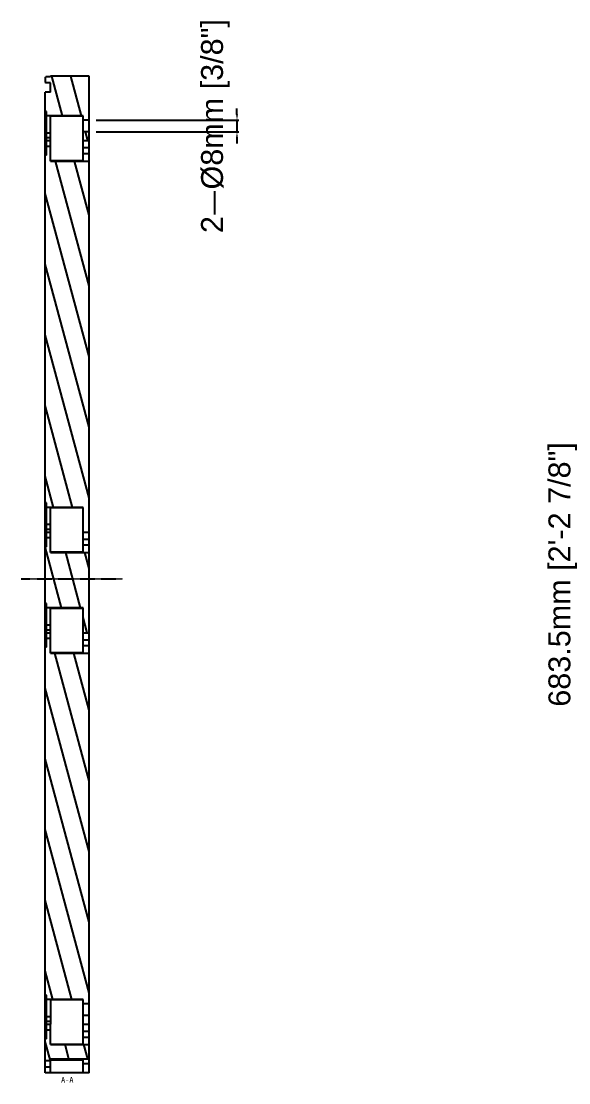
# Model space of a CAD drawing. Header units: millimetres. Extents: x 9226 to 36041, y 16031 to 21779.
# Drawn here: x 17470 to 17845, y 17164 to 17892 of the extents above; entities that cross this region are included whole.
import ezdxf

# ---------------------------------------------------------------- set-up
doc = ezdxf.new("R2010")
doc.units = ezdxf.units.MM
doc.linetypes.add('CENTER', pattern=[0.6, 0.375, -0.075, 0.075, -0.075])
doc.layers.add('02___PRT_ALL_AXES', color=7, linetype='Continuous')
doc.layers.add('center', color=1, linetype='CENTER')
doc.styles.get("Standard").update_dxf_attribs({"font": 'arial.ttf'})
doc.dimstyles.new('ISO-15', dxfattribs={"dimtxt": 15, "dimasz": 4, "dimexe": 1.25, "dimexo": 5, "dimgap": 5, "dimtad": 1, "dimtoh": 1, "dimdec": 1, "dimdsep": 46, "dimtxsty": 'Standard', "dimcen": 2.5, "dimadec": 0, "dimazin": 0, "dimtfac": 1, "dimtdec": 1, "dimtmove": 0, "dimatfit": 3, "dimfxl": 1, "dimarcsym": 0})

# ---------------------------------------------------------------- blocks, each defined once
blk = doc.blocks.new('*D273')
at = {"color": 0, "lineweight": -2, "transparency": 16777216}
for p, q in [((17617.49, 17828), (17617.49, 17832)), ((17521.07, 17824), (17618.74, 17824)), ((17617.49, 17824), (17617.49, 17816)), ((17521.07, 17816), (17618.74, 17816)), ((17617.49, 17812), (17617.49, 17808))]:
    blk.add_line(p, q, dxfattribs=at)
at = {"color": 0, "transparency": 16777216}
for points in [[(17616.82, 17828), (17618.16, 17828), (17617.49, 17824)], [(17616.82, 17812), (17618.16, 17812), (17617.49, 17816)]]:
    blk.add_solid(points, dxfattribs=at)
at = {"layer": 'Defpoints', "color": 0, "transparency": 16777216}
for p in [(17516.07, 17824), (17516.07, 17816), (17617.49, 17816)]:
    blk.add_point(p, dxfattribs=at)
at = {"color": 0, "lineweight": -3, "transparency": 16777216, "insert": (17602.63, 17820), "char_height": 15, "attachment_point": 5, "rotation": 90}
blk.add_mtext('2{\\fSimSun|b0|i0|c134|p2;—}%%C8mm [3/8"]', dxfattribs=at)
blk = doc.blocks.new('*D296')
at = {"color": 0, "lineweight": -2, "transparency": 16777216}
for p, q in [((17917.63, 17854.25), (17854.19, 17854.25)), ((17855.44, 17850.25), (17855.44, 17174.75)), ((17902.63, 17170.75), (17854.19, 17170.75))]:
    blk.add_line(p, q, dxfattribs=at)
at = {"color": 0, "transparency": 16777216}
for points in [[(17854.77, 17850.25), (17856.11, 17850.25), (17855.44, 17854.25)], [(17854.77, 17174.75), (17856.11, 17174.75), (17855.44, 17170.75)]]:
    blk.add_solid(points, dxfattribs=at)
at = {"layer": 'Defpoints', "color": 0, "transparency": 16777216}
for p in [(17922.63, 17854.25), (17855.44, 17170.75), (17907.63, 17170.75)]:
    blk.add_point(p, dxfattribs=at)
at = {"color": 0, "lineweight": -3, "transparency": 16777216, "insert": (17840.73, 17512.5), "char_height": 15, "attachment_point": 5, "rotation": 90}
blk.add_mtext('683.5mm [2\'-2 7/8"]', dxfattribs=at)

msp = doc.modelspace()

# ---------------------------------------------------------------- hatches: boundary and pattern name
at = {"linetype": 'Continuous', "lineweight": -3}
h = msp.add_hatch(dxfattribs=at)
h.set_pattern_fill('DEFAULT__1', color=2, scale=12.548463, angle=285, style=0, pattern_type=0)
h.set_pattern_definition([(285, (16988.735, 15896.673), (12.120884, 3.24778), [])])
edge = h.paths.add_edge_path()
edge.add_line((17489.57, 17170.752), (17486.07, 17170.752))
edge.add_line((17486.07, 17174.652), (17486.07, 17170.752))
edge.add_line((17489.57, 17174.652), (17486.07, 17174.652))
edge.add_line((17489.57, 17174.652), (17489.57, 17170.752))
edge = h.paths.add_edge_path()
edge.add_line((17516.07, 17854.252), (17516.07, 17824.002))
edge.add_line((17516.07, 17824.002), (17512.07, 17824.002))
edge.add_line((17512.07, 17827.002), (17512.07, 17824.002))
edge.add_line((17512.07, 17827.002), (17486.87, 17827.002))
edge.add_line((17486.87, 17827.002), (17486.87, 17830.002))
edge.add_line((17486.87, 17830.002), (17486.07, 17830.002))
edge.add_line((17486.07, 17843.252), (17486.07, 17830.002))
edge.add_line((17489.77, 17843.252), (17486.07, 17843.252))
edge.add_line((17489.77, 17843.252), (17489.77, 17849.752))
edge.add_line((17489.77, 17849.752), (17486.57, 17849.752))
edge.add_line((17486.07, 17850.252), (17486.57, 17849.752))
edge.add_line((17486.07, 17853.252), (17486.07, 17850.252))
edge.add_line((17486.07, 17853.252), (17486.57, 17853.752))
edge.add_line((17489.77, 17853.752), (17486.57, 17853.752))
edge.add_line((17489.77, 17853.752), (17489.77, 17854.252))
edge.add_line((17516.07, 17854.252), (17489.77, 17854.252))
edge = h.paths.add_edge_path()
edge.add_line((17516.07, 17816.002), (17516.07, 17810.002))
edge.add_line((17512.07, 17810.002), (17516.07, 17810.002))
edge.add_line((17512.07, 17816.002), (17512.07, 17810.002))
edge.add_line((17516.07, 17816.002), (17512.07, 17816.002))
edge = h.paths.add_edge_path()
edge.add_line((17516.07, 17796.002), (17516.07, 17534.752))
edge.add_line((17512.07, 17534.752), (17516.07, 17534.752))
edge.add_line((17512.07, 17558.502), (17512.07, 17534.752))
edge.add_line((17512.07, 17558.502), (17486.87, 17558.502))
edge.add_line((17486.87, 17558.502), (17486.87, 17561.502))
edge.add_line((17486.87, 17561.502), (17486.07, 17561.502))
edge.add_line((17486.07, 17800.002), (17486.07, 17561.502))
edge.add_line((17486.87, 17800.002), (17486.07, 17800.002))
edge.add_line((17486.87, 17800.002), (17486.87, 17806.002))
edge.add_line((17489.57, 17806.002), (17486.87, 17806.002))
edge.add_line((17489.57, 17806.002), (17489.57, 17796.002))
edge.add_line((17489.57, 17796.002), (17516.07, 17796.002))
edge = h.paths.add_edge_path()
edge.add_line((17516.07, 17527.502), (17516.07, 17472.502))
edge.add_line((17512.07, 17472.502), (17516.07, 17472.502))
edge.add_line((17512.07, 17489.502), (17512.07, 17472.502))
edge.add_line((17512.07, 17489.502), (17486.87, 17489.502))
edge.add_line((17486.87, 17489.502), (17486.87, 17492.502))
edge.add_line((17486.87, 17492.502), (17486.07, 17492.502))
edge.add_line((17486.07, 17531.502), (17486.07, 17492.502))
edge.add_line((17486.87, 17531.502), (17486.07, 17531.502))
edge.add_line((17486.87, 17531.502), (17486.87, 17537.502))
edge.add_line((17489.57, 17537.502), (17486.87, 17537.502))
edge.add_line((17489.57, 17537.502), (17489.57, 17527.502))
edge.add_line((17489.57, 17527.502), (17516.07, 17527.502))
edge = h.paths.add_edge_path()
edge.add_line((17516.07, 17458.502), (17516.07, 17218.002))
edge.add_line((17516.07, 17218.002), (17512.07, 17218.002))
edge.add_line((17512.07, 17221.002), (17512.07, 17218.002))
edge.add_line((17512.07, 17221.002), (17486.87, 17221.002))
edge.add_line((17486.87, 17221.002), (17486.87, 17224.002))
edge.add_line((17486.87, 17224.002), (17486.07, 17224.002))
edge.add_line((17486.07, 17462.502), (17486.07, 17224.002))
edge.add_line((17486.87, 17462.502), (17486.07, 17462.502))
edge.add_line((17486.87, 17462.502), (17486.87, 17468.502))
edge.add_line((17489.57, 17468.502), (17486.87, 17468.502))
edge.add_line((17489.57, 17468.502), (17489.57, 17458.502))
edge.add_line((17489.57, 17458.502), (17516.07, 17458.502))
edge = h.paths.add_edge_path()
edge.add_line((17489.57, 17200.002), (17489.57, 17190.002))
edge.add_line((17489.57, 17190.002), (17516.07, 17190.002))
edge.add_line((17516.07, 17190.002), (17516.07, 17180.252))
edge.add_line((17489.57, 17180.252), (17516.07, 17180.252))
edge.add_line((17489.57, 17180.252), (17489.57, 17178.852))
edge.add_line((17489.57, 17178.852), (17486.07, 17178.852))
edge.add_line((17486.07, 17194.002), (17486.07, 17178.852))
edge.add_line((17486.87, 17194.002), (17486.07, 17194.002))
edge.add_line((17486.87, 17194.002), (17486.87, 17200.002))
edge.add_line((17489.57, 17200.002), (17486.87, 17200.002))
edge = h.paths.add_edge_path()
edge.add_line((17512.07, 17210.002), (17512.07, 17204.002))
edge.add_line((17516.07, 17210.002), (17512.07, 17210.002))
edge.add_line((17516.07, 17210.002), (17516.07, 17204.002))
edge.add_line((17512.07, 17204.002), (17516.07, 17204.002))

# ---------------------------------------------------------------- linework, layer by layer
at = {"color": 7, "linetype": 'Continuous', "lineweight": -3}
for p, q in [((17486.07, 17853.252), (17486.57, 17853.752)), ((17486.07, 17853.252), (17486.07, 17850.252)), ((17489.77, 17853.752), (17486.57, 17853.752)), ((17489.77, 17853.752), (17489.77, 17854.252)), ((17516.07, 17854.252), (17489.77, 17854.252)), ((17516.07, 17170.752), (17516.07, 17854.252)), ((17486.07, 17850.252), (17486.57, 17849.752)), ((17489.77, 17849.752), (17486.57, 17849.752)), ((17489.77, 17843.252), (17489.77, 17849.752)), ((17486.07, 17207.252), (17486.07, 17843.252)), ((17489.77, 17843.252), (17486.07, 17843.252)), ((17486.87, 17830.002), (17486.07, 17830.002)), ((17486.87, 17800.002), (17486.87, 17830.002)), ((17512.07, 17827.002), (17486.87, 17827.002)), ((17489.57, 17796.002), (17489.57, 17826.71)), ((17512.07, 17826.71), (17489.57, 17826.71)), ((17512.07, 17796.419), (17512.07, 17827.002)), ((17516.07, 17824.002), (17512.07, 17824.002)), ((17486.07, 17820.002), (17486.87, 17820.002)), ((17486.87, 17815.371), (17489.57, 17815.371)), ((17516.07, 17816.002), (17512.07, 17816.002)), ((17486.07, 17810.002), (17489.57, 17810.002)), ((17486.87, 17812.064), (17489.57, 17812.064)), ((17512.07, 17810.002), (17516.07, 17810.002)), ((17489.57, 17806.002), (17486.87, 17806.002)), ((17516.07, 17805.002), (17512.07, 17805.002)), ((17516.07, 17801.002), (17512.07, 17801.002)), ((17486.87, 17800.002), (17486.07, 17800.002)), ((17489.57, 17796.419), (17512.07, 17796.419)), ((17489.57, 17796.002), (17516.07, 17796.002)), ((17486.87, 17561.502), (17486.07, 17561.502)), ((17486.87, 17531.502), (17486.87, 17561.502)), ((17512.07, 17558.502), (17486.87, 17558.502)), ((17489.57, 17527.502), (17489.57, 17558.21)), ((17512.07, 17558.21), (17489.57, 17558.21)), ((17512.07, 17527.919), (17512.07, 17558.502)), ((17486.07, 17551.502), (17486.87, 17551.502)), ((17486.87, 17546.871), (17489.57, 17546.871)), ((17486.07, 17541.502), (17489.57, 17541.502)), ((17486.87, 17543.564), (17489.57, 17543.564)), ((17512.07, 17541.502), (17516.07, 17541.502)), ((17486.87, 17531.502), (17486.07, 17531.502)), ((17489.57, 17537.502), (17486.87, 17537.502)), ((17516.07, 17536.502), (17512.07, 17536.502)), ((17516.07, 17532.502), (17512.07, 17532.502)), ((17489.57, 17527.919), (17512.07, 17527.919)), ((17489.57, 17527.502), (17516.07, 17527.502)), ((17486.87, 17492.502), (17486.07, 17492.502)), ((17486.87, 17462.502), (17486.87, 17492.502)), ((17512.07, 17489.502), (17486.87, 17489.502)), ((17489.57, 17458.502), (17489.57, 17489.21)), ((17512.07, 17489.21), (17489.57, 17489.21)), ((17512.07, 17458.919), (17512.07, 17489.502)), ((17486.07, 17482.502), (17486.87, 17482.502)), ((17486.87, 17477.871), (17489.57, 17477.871)), ((17486.87, 17474.564), (17489.57, 17474.564)), ((17486.07, 17472.502), (17489.57, 17472.502)), ((17489.57, 17468.502), (17486.87, 17468.502)), ((17512.07, 17472.502), (17516.07, 17472.502)), ((17516.07, 17467.502), (17512.07, 17467.502)), ((17486.87, 17462.502), (17486.07, 17462.502)), ((17489.57, 17458.919), (17512.07, 17458.919)), ((17516.07, 17463.502), (17512.07, 17463.502)), ((17489.57, 17458.502), (17516.07, 17458.502)), ((17486.87, 17224.002), (17486.07, 17224.002)), ((17486.87, 17209.371), (17486.87, 17224.002)), ((17512.07, 17221.002), (17486.87, 17221.002)), ((17512.07, 17220.71), (17489.57, 17220.71)), ((17512.07, 17190.419), (17512.07, 17221.002)), ((17516.07, 17218.002), (17512.07, 17218.002)), ((17486.87, 17194.002), (17486.87, 17204.002)), ((17489.57, 17190.002), (17489.57, 17204.002)), ((17516.07, 17210.002), (17512.07, 17210.002)), ((17512.07, 17204.002), (17516.07, 17204.002)), ((17486.07, 17170.752), (17486.07, 17197.252)), ((17489.57, 17200.002), (17486.87, 17200.002)), ((17516.07, 17199.002), (17512.07, 17199.002)), ((17486.87, 17194.002), (17486.07, 17194.002)), ((17489.57, 17190.419), (17512.07, 17190.419)), ((17489.57, 17190.002), (17516.07, 17190.002)), ((17516.07, 17195.002), (17512.07, 17195.002)), ((17489.57, 17178.852), (17486.07, 17178.852)), ((17489.57, 17174.652), (17486.07, 17174.652)), ((17489.57, 17180.252), (17516.07, 17180.252)), ((17489.57, 17170.752), (17489.57, 17180.252)), ((17489.57, 17179.624), (17512.07, 17179.624)), ((17512.07, 17170.752), (17512.07, 17179.624)), ((17516.07, 17176.752), (17512.07, 17176.752)), ((17516.07, 17170.752), (17486.07, 17170.752))]:
    msp.add_line(p, q, dxfattribs=at)
at = {"layer": '02___PRT_ALL_AXES', "color": 7, "linetype": 'Continuous', "lineweight": -3}
for p, q in [((17489.57, 17220.71), (17489.57, 17204.002)), ((17486.07, 17214.002), (17486.87, 17214.002)), ((17486.07, 17197.252), (17486.07, 17214.002)), ((17486.07, 17204.002), (17489.57, 17204.002)), ((17486.87, 17209.371), (17489.57, 17209.371)), ((17486.87, 17204.002), (17486.87, 17209.371)), ((17486.87, 17206.064), (17489.57, 17206.064))]:
    msp.add_line(p, q, dxfattribs=at)
at = {"layer": 'center', "lineweight": -3}
msp.add_line((17469.615, 17509.502), (17538.953, 17509.502), dxfattribs=at)

# ---------------------------------------------------------------- texts
at = {"color": 2, "linetype": 'Continuous', "lineweight": -3, "insert": (17505.419, 17167.822), "char_height": 3.96875, "width": 100.0125, "attachment_point": 3, "line_spacing_factor": 0.9}
msp.add_mtext('{\\fSimSun|b0|i0|c134|p2;A-A}', dxfattribs=at)

# ---------------------------------------------------------------- dimensions: what is measured, and where the dimension line sits
at = {"lineweight": -3}
dim = msp.add_linear_dim(base=(17617.49, 17816.002), p1=(17516.07, 17824.002), p2=(17516.07, 17816.002), angle=90, text='2{\\fSimSun|b0|i0|c134|p2;—}%%C<>', dimstyle='ISO-15', override={"dimpost": 'mm', "dimtxsty": 'Standard'}, dxfattribs=at)
dim.commit()
dim.dimension.update_dxf_attribs({"geometry": '*D273', "text_midpoint": (17617.49, 17820.002), "dimtype": 160})
dim = msp.add_linear_dim(base=(17855.441, 17170.752), p1=(17922.626, 17854.252), p2=(17907.626, 17170.752), angle=90, dimstyle='ISO-15', override={"dimpost": 'mm'}, dxfattribs=at)
dim.commit()
dim.dimension.update_dxf_attribs({"geometry": '*D296', "text_midpoint": (17840.731, 17512.502)})

doc.saveas('drawing.dxf')
